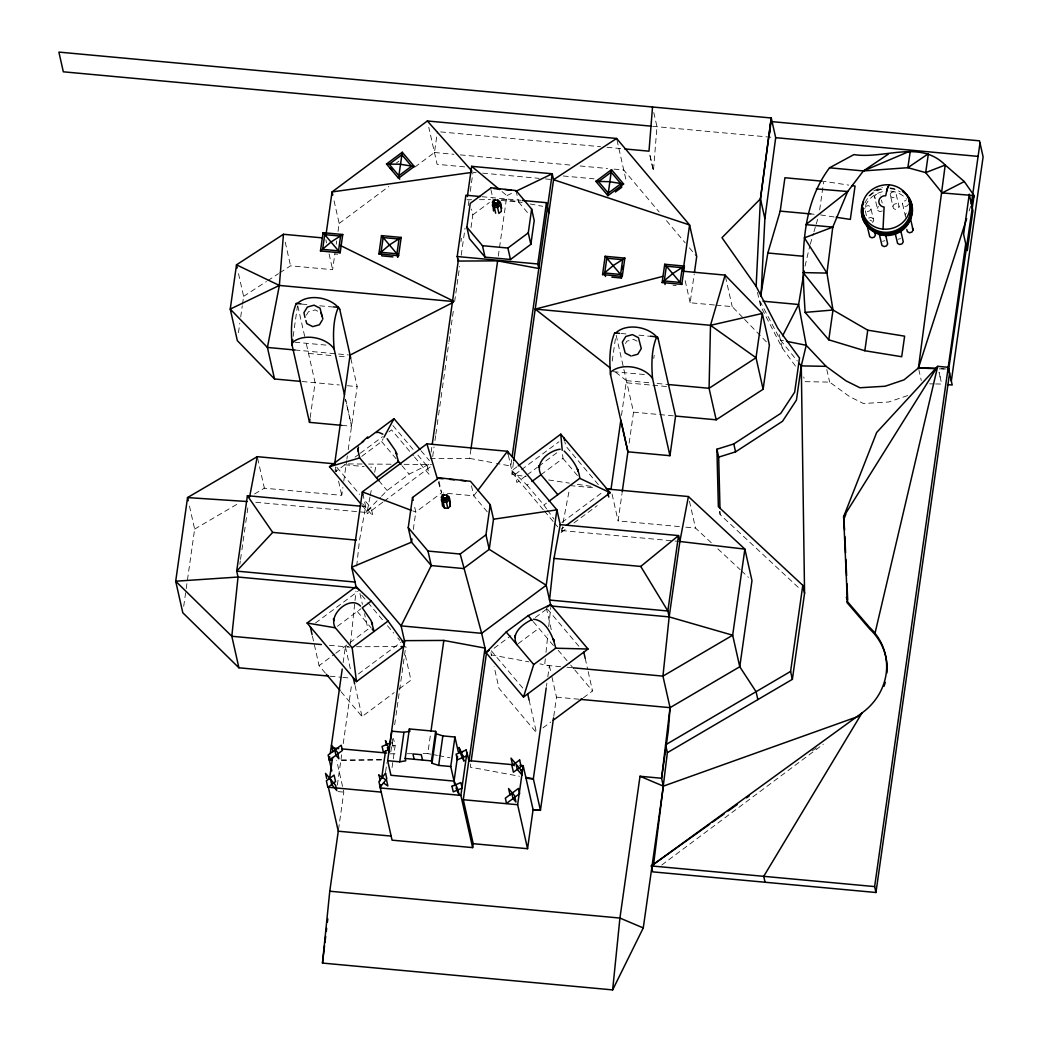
<?xml version="1.0" encoding="UTF-8"?>
<svg xmlns="http://www.w3.org/2000/svg" width="1042" height="1042" viewBox="0 0 1042 1042"><rect width="100%" height="100%" fill="white"/><g stroke="black" fill="none" stroke-linecap="round" stroke-linejoin="round"><path stroke-width="0.75" stroke-dasharray="5 3.75" d="M616.2 335.316L633.523 412.163L629.029 443.879M795.437 366.068L782.216 347.95L760.569 306.048L760.738 302.805M649.895 155.128L653.438 170.888L656.968 126.694L653.777 112.51M350.451 644.008L355.999 591.179M545.318 658.791L544.653 665.187L560.583 666.672M545.995 652.383L547.845 634.773M548.691 626.776L550.71 607.564M356.716 566.04L359.464 540.42L365.69 506.646L362.447 506.347M183.705 606.314L185.984 590.228M186.218 588.613L194.646 529.102L188.967 503.885M238.462 332.724L239.803 323.241M240.702 316.911L242.278 305.84M242.499 304.264L243.62 296.358L237.928 271.141M239.855 564.191L240.311 560.987M240.533 559.385L241.679 551.361M241.9 549.759L244.18 533.712M244.401 532.11L245.547 524.087M245.769 522.485L246.902 514.461M247.136 512.846L248.27 504.836M293.154 336.358L297.426 306.231M310.177 417.608L315.127 382.727L305.658 340.734M279.829 272.783L290.562 265.801L332.619 269.696L334.886 253.74M336.24 244.18L336.696 240.989M338.051 231.415L339.171 223.444L333.492 198.227M254.613 493.921L264.368 488.19L341.763 495.354L342.883 487.474M343.769 481.17L346.673 460.681M346.895 459.105L347.351 455.953M348.236 449.649L357.172 386.621L350.92 358.839M343.118 662.699L345.384 646.769L348.562 646.756M337.348 785.082L341.646 754.799M343.222 743.636L351.805 683.07M338.494 829.64L343.808 792.128L336.696 760.608M414.885 167.072L434.462 152.497L437.419 131.618M413.309 529.479L415.784 512.039L414.156 504.784M385.592 771.94L386.921 762.562M431.141 452.163L431.818 447.344M460.981 241.562L461.437 238.344M390.841 751.777L391.753 745.421M391.974 743.832L393.095 735.886M394.671 724.763L395.804 716.818M396.025 715.229L396.702 710.449M397.158 707.271L405.755 646.561L406.028 647.746M432.69 456.526L434.045 446.94M434.957 440.558L435.634 435.764M435.856 434.175L436.989 426.191M437.21 424.589L438.343 416.605M438.578 415.016L440.831 399.047M441.066 397.445L442.199 389.461M442.42 387.871L444.687 371.903M444.908 370.301L446.041 362.316M446.263 360.727L448.763 343.157M448.985 341.568L449.883 335.172M450.118 333.583L453.739 308.028M454.638 301.646L459.626 266.452M461.215 255.251L465.071 228.068M468.249 205.665L469.369 197.706M470.268 191.337L472.977 172.243L476.207 172.542M392.053 767.511L395.139 745.759L393.485 738.465M471.023 227.547L472.821 214.86L471.531 209.129M423.065 753.627L427.793 753.6L430.724 732.878M430.229 458.597L469.629 458.389L470.997 448.75M498.297 256.137L506.868 195.635L512.716 192.822M511.713 459.613L510.801 466.048L496.552 463.39M470.75 763.994L470.294 767.173L519.476 776.238M513.498 462.374L511.791 474.423L526.197 476.585M546.451 686.352L546.894 683.161M547.805 676.792L549.381 665.63L539.925 663.884M553.771 716.284L556.48 697.15L551.518 675.086M612.227 361.04L615.601 337.256M621.488 415.393L626.411 380.643L615.014 371.694M679.384 526.575L618.114 520.909L621.996 493.53M653.738 358.461L654.194 355.283M714.421 304.993L690.156 302.753L694.219 274.046M819.663 209.924L823.714 181.334L848.774 185.098M805.023 266.166L809.829 245.73M369.975 497.06L367.018 512.56L253.584 502.075M370.262 495.51L371.733 487.76M374.677 472.26L375.563 467.611L370.705 467.155M561.833 531.733L562.745 524.347M563.032 522.797L569.518 488.698M810.285 244.167L813.489 233.317M813.958 231.754L815.782 225.554M816.238 224.004L817.618 219.341M969.112 210.966L970.61 206.355M361.73 456.37L381.646 441.548L383.182 438.695M306.374 315.166L308.445 311.766L315.114 309.891L318.696 311.714M625.474 343.469L626.854 341.203L633.523 339.34L637.105 341.164M866.397 215.655L864.73 208.257L865.954 206.264L868.299 205.6L870.409 206.668L871.034 208.843L873.704 220.67L872.48 222.662M882.3 210.953L879.943 211.604L877.833 210.536L874.551 196.547L875.762 194.541L878.119 193.877L880.229 194.958M871.034 208.843L869.823 210.849L867.465 211.5L865.355 210.432L864.73 208.257M877.208 208.361L878.432 206.368M890.155 194.45L891.366 192.457L893.723 191.793L895.833 192.861L899.129 206.863L897.904 208.869L895.547 209.52L893.45 208.452L890.155 194.45L890.78 196.625L892.89 197.706L895.247 197.042L896.459 195.036M892.812 206.277L894.036 204.271L896.394 203.62L898.491 204.688L899.129 206.863M905.693 217.218L902.398 203.229L903.622 201.223L905.98 200.559M908.715 203.802L907.491 205.808L905.133 206.472L903.023 205.391L902.398 203.229M905.068 215.043L906.279 213.05M476.65 491.993L473.758 495.81L443.176 492.983M361.756 504.966L366.966 511.14L380.421 497.386M381.541 496.239L387.142 490.495L409.128 474.136L430.072 463.794M661.774 865.029L823.349 744.183M396.351 163.06L398.904 161.158M339.171 223.444L388.77 186.505M472.821 214.86L489.375 202.539M355.088 457.112L359.008 454.195M360.311 453.231L382.479 436.715M389.005 431.857L391.61 429.916L413.479 455.836M366.966 511.14L371.173 508.001L363.892 499.365M414.521 457.06L429.083 474.344L427.259 466.243L430.424 463.898M382.779 502.205L367.292 513.745L363.033 494.833M384.068 501.254L430.541 466.647M438.956 481.235L441.574 492.84L415.784 512.039L412.814 510.919M525.91 475.816L516.897 482.524L515.074 474.423L511.843 470.606L517.001 466.764M315.479 623.012L357.966 591.374M515.074 474.423L520.218 470.593M521.508 469.629L558.851 441.834M527.2 474.852L537.503 467.181M538.779 466.23L558.095 451.85M337.439 626.294L360.975 608.723M511.843 470.606L527.044 485.103L530.678 482.407M540.98 474.722L562.94 458.376L562.367 451.928M325.365 673.119L319.073 665.656L334.534 654.155M335.811 653.204L348.692 643.604M349.982 642.654L368.008 629.225L364.505 613.699M527.044 485.103L543.885 505.057L546.451 503.156M358.422 673.94L400.923 642.289M561.885 522.472L603.097 491.798M561.247 529.167L563.826 527.252M561.13 532.488L567.577 527.695M574.012 522.902L597.183 505.644M341.073 691.745L362.03 716.583L394.215 692.617M399.373 688.775L410.965 680.152L405.012 653.751M494.077 648.241L510.867 635.75M535.38 617.489L548.287 607.877M518.2 643.669L538.857 628.274M542.973 727.876L550.801 722.041M583.416 697.762L592.546 690.963L588.001 670.788M812.395 750.735L816.342 747.909M243.62 296.358L266.413 281.509M267.755 280.637L278.488 273.655M194.646 529.102L239.269 502.921M907.634 395.582L888.696 401.991L863.466 403.514L849.621 396.637L829.64 382.101L804.828 381.672L803.76 376.943M868.611 218.078L870.969 217.426L873.079 218.494L873.704 220.67M882.574 241.34L884.932 240.676M898.191 239.243L900.535 238.592M341.529 760.53L381.685 759.865M466.907 199.751L471.635 199.725M479.515 199.686L490.548 199.621M501.58 199.569L506.308 199.543L522.159 202.487M389.968 753.809L397.849 753.77M407.305 753.718L412.033 753.692M356.507 646.73L397.81 646.587M341.372 759.892L381.659 759.748M362.108 464.016L345.97 463.911L335.524 471.674L334.612 467.637M368.568 464.068L391.18 464.224M404.101 464.315L431.557 464.511M929.581 383.847L934.127 383.925M935.638 383.951L941.707 384.055L939.155 372.736M939.129 368.855L945.485 369.128M652.644 126.303L774.063 137.531M440.649 131.917L600.544 146.701M607.004 147.3L623.155 148.798M434.462 152.497L453.869 154.294M460.343 154.893L571.967 165.209M580.055 165.965L607.564 168.504M614.025 169.104L623.741 170.002L659.182 212.008M464.628 166.863L437.119 164.323L428.77 127.28M563.305 175.994L594.044 178.833M482.654 173.141L539.053 178.351M545.5 178.95L550.332 179.393M810.897 213.949L814.141 214.248M482.003 196.704L520.687 200.285M501.137 200.429L518.616 202.044L529.023 214.365M334.547 253.948L337.712 254.248M673.015 285.248L676.193 285.547M716.036 305.15L732.213 306.648L743.48 318.253M301.906 304.147L309.2 304.642M319.699 305.788L332.632 306.986M621.136 333.492L625.981 333.935M638.928 335.133L649.413 336.279M941.16 368.581L948.676 369.272M294.873 342.219L328.829 345.358M613.269 371.668L645.61 374.651M294.964 349.995L348.445 354.944M626.411 380.643L650.677 382.883M657.15 383.482L668.469 384.537M308.51 353.407L332.776 355.648M339.249 356.247L347.338 357.002M626.919 382.844L651.172 385.097M652.787 385.24L667.349 386.595M302.076 381.515L339.34 384.967M347.455 385.709L357.172 386.621M633.523 412.163L673.953 415.901M341.854 425.357L351.558 426.256L345.514 399.425M344.772 464.758L364.218 466.555M570.104 485.598L594.409 487.851M685.831 527.174L695.509 528.06L711.973 543.403M561.56 530.547L673.379 540.889M674.995 541.045L679.866 541.488M329.389 645.285L350.112 647.199M566.978 667.258L571.771 667.701M330.093 676.219L341.281 677.261M342.883 677.404L350.88 678.147M556.48 697.15L578.883 699.221M392.222 745.486L395.139 745.759M337.921 791.594L343.808 792.128M820.549 214.926L834.655 217.049M548.6 479.971L569.401 483.11M577.398 484.309L591.804 486.484M491.069 654.884L528.893 661.852M530.078 203.958L542.739 206.329M469.629 458.389L494.963 463.104M427.793 753.6L430.958 754.187M432.547 754.486L437.288 755.372M438.877 755.671L449.962 757.729M759.813 300.917L780.445 340.07L783.48 340.682M870.018 220.083L872.128 221.151M502.01 191.598L506.868 195.635M719.436 511.453L720.139 514.605L799.813 588.795M717.86 548.873L740.211 569.687M741.383 570.782L748.443 577.359M744.6 319.425L769.387 344.98M666.476 220.67L685.232 242.903M689.413 247.853L696.707 256.501M598.303 484.595L565.819 446.093L564.907 442.042M562.94 458.376L578.779 477.158M543.299 509.759L512.404 473.146L508.144 454.234M544.328 510.984L553.589 521.964M554.618 523.188L557.704 526.848M487.265 511.83L473.758 495.81L471.14 484.204M421.072 450.769L429.395 460.642M392.912 425.527L413.726 450.196M417.894 455.133L427.259 466.243M547.363 608.971L579.639 647.225M558.186 650.247L569.648 663.819M570.677 665.057L573.803 668.756M574.845 669.993L592.546 690.963M381.619 441.574L396.403 459.092M402.004 465.683L409.128 474.136M533.283 621.657L553.693 645.871M378.819 480.636L387.142 490.495M336.827 467.285L359.724 494.429M491.277 650.729L523.54 688.983M362.59 503.768L372.997 516.103L371.173 508.001M361.756 595.256L366.901 601.364M367.93 602.576L383.378 620.889M387.494 625.773L393.668 633.093M397.783 637.978L399.841 640.413M357.315 611.498L371.16 627.909M780.445 340.07L797.312 360.988M543.885 505.057L546.62 508.861M547.532 510.137L553.94 519.02M438.356 482.12L441.574 492.84M874.551 196.547L875.176 198.722M939.037 372.241L940.822 380.122M782.216 347.95L779.195 334.547M881.519 200.077L882.183 203.034M918.797 369.532L921.284 380.564M826.801 369.493L829.64 382.101M757.495 292.411L760.569 306.048M725.466 276.69L732.213 306.648M685.18 280.689L690.156 302.753M650.052 155.87L653.438 170.888M616.994 140.045L626.398 181.816M689.465 501.267L695.509 528.06M612.071 494.116L618.114 520.909M516.037 190.582L518.616 202.044M490.925 189.657L492.866 198.254M585.2 658.362L587.649 669.238M546.321 607.733L551.57 631.022M549.381 665.63L551.153 673.51M529.115 700.133L536.448 732.734L498.988 688.306L494.09 666.567M490.938 652.605L491.642 655.705M325.872 239.751L326.589 242.903M329.077 253.935L332.619 269.696M345.553 399.216L351.597 426.009M285.234 242.161L290.562 265.801M335.368 466.985L336.436 471.713M338.572 481.17L341.763 495.354M297.804 305.879L305.306 339.145M359.946 593.523L362.408 604.386M392.157 742.256L393.42 747.817M355.022 685.532L362.03 716.583M345.384 646.769L351.063 671.986M312.418 636.167L319.073 665.656M257.621 458.246L264.368 488.19M720.061 511.414L720.139 514.605M865.537 205.43A23.953 22.156 -12.7 0 1 884.489 191.324M890.715 191.142A23.953 22.156 -12.7 0 1 906.527 199.165M868.924 195.961A23.953 22.156 -12.7 0 1 883.759 188.12M889.998 187.925A23.953 22.156 -12.7 0 1 896.016 189.253M864.977 202.943A23.953 22.156 -12.7 0 1 883.929 188.823M890.155 188.641A23.953 22.156 -12.7 0 1 900.301 191.897M873.73 190.96A25.542 23.64 -12.7 0 1 882.405 187.599"/><path stroke-width="1.5" d="M883.017 229.11L884.111 207.045A6.096 5.64 -12.7 0 1 878.888 200.845A6.096 5.64 -12.7 0 1 885.7 195.766L887.224 188.771L889.295 184.825A23.953 22.156 -12.7 0 1 908.911 212.972A23.953 22.156 -12.7 0 1 875.111 227.026A23.953 22.156 -12.7 0 1 867.231 194.007C872.61 187.599 880.985 184.226 889.295 184.825M292.19 345.514L292.698 339.523M610.586 374.964L610.651 372.137C621.761 362.356 644.216 366.458 652.526 378.376L669.954 455.693L627.909 451.811L610.482 374.482C609.362 360.727 609.27 345.723 614.663 332.893L619.521 333.336M326.198 233.382L332.072 191.923L427.35 120.976L616.63 138.469L689.596 224.981L683.044 271.233L725.102 275.114L710.501 325.312L709.068 388.288L716.18 419.809L675.568 416.058L658.153 338.728L657.502 337.022L650.247 336.175M653.451 865.498L667.375 752.676L792.376 679.332L804.567 593.224L802.796 585.343L718.368 506.725L716.909 449.232L733.802 443.944L780.745 413.4L794.668 392.17L799.501 358.018L777.775 328.243L756.14 286.342L760.452 198.84L771.249 117.98L58.886 52.1L63.328 71.807L651.029 126.147M761.129 294.704L764.88 218.546L775.691 137.674L771.249 117.98L760.452 198.84L764.88 218.546M607.369 489.05L688.397 496.539L679.866 541.488L669.172 616.903L662.946 676.128L670.058 707.661L668.3 730.898L661.579 778.257L663.363 786.137L643.266 927.94L612.644 989.9L322.473 963.068L329.767 891.223L338.272 831.203L328.36 787.231L381.112 792.102M652.526 107L648.997 151.181L624.77 148.941M300.448 381.372L274.528 378.975L267.416 347.442L279.36 285.443L283.45 234.281L322.278 237.876M446.705 495.093L447.331 497.881L442.72 497.646L442.082 494.846L447.174 495.067L449.258 497.321L450.313 506.256L447.813 508.275L444.582 508.105L442.498 505.852L441.456 496.917L443.944 494.898M442.394 496.826L442.186 498.988L443.684 500.603L445.989 500.72L447.773 499.274L447.982 497.112L446.484 495.497M443.293 496.982L444.126 499.405L445.598 499.47L446.875 497.164M450.313 506.256L449.258 497.321M493.582 210.979L492.527 202.044L495.015 200.025M493.465 201.966L493.27 204.128L494.755 205.743L497.073 205.86L498.858 204.414L499.066 202.252L497.568 200.637M494.377 202.122L495.197 204.532L496.682 204.61L497.946 202.304M500.056 205.469L497.568 207.488L498.897 213.402L501.384 211.383L500.342 202.448L498.258 200.194L493.166 199.986L493.791 202.786L498.415 203.021L497.776 200.22M769.725 133.376L771.249 117.98M612.644 989.9L619.925 918.054L640.022 776.264L661.579 778.257L670.058 707.661L739.768 666.75L751.972 580.641L744.874 549.121L688.397 496.539M328.49 676.076L238.918 667.792L182.793 612.748L175.694 581.228L238.032 577.034L356.338 587.975L351.675 567.278L362.356 491.876L426.894 443.827L507.48 451.277L556.897 509.864L560.231 524.634L553.992 558.408L549.538 600.049L667.844 610.99L669.172 616.903L732.669 635.216L739.768 666.75L756.075 691.706L757.847 699.586M804.229 270.959L798.615 304.498L806.221 345.293L826.085 366.341L846.065 380.877L859.911 387.754L885.14 386.23L904.078 379.822L918.445 367.956L945.211 165.04C920.047 139.42 884.541 159.361 853.88 154.607L829.536 167.801C798.511 209.129 802.106 263.691 805.127 312.392L828.768 339.822L864.834 350.737L901.708 356.729L904.625 336.162L867.752 330.171L833.001 310.008L803.121 272.6L826.957 273.095L833.001 310.008L828.768 339.822M607.929 195.649L611.511 169.677L623.598 183.991L607.929 195.649L595.855 181.334L611.511 169.677M398.5 178.221L402.277 152.262L414.273 166.486L398.5 178.221L386.517 164.011L402.277 152.262M322.473 963.068L324.557 945.693M324.948 942.541L325.703 936.224M326.276 931.483L326.654 928.331M327.422 922.014L327.8 918.849M360.832 506.204L247.397 495.705L236.703 571.12L238.032 577.034L231.819 636.271L238.918 667.792M320.467 250.979L323.059 232.679L342.753 234.502L340.161 252.789L320.467 250.979L331.395 241.744L342.753 234.502M341.854 425.357L309.5 422.362L309.956 419.197M334.664 463.833L350.073 355.088L453.205 302.375M378.897 253.909L381.489 235.609L401.183 237.433L398.591 255.733L378.897 253.909L389.812 244.688L401.183 237.433M398.148 254.378L397.731 257.335L397.197 254.964M331.825 770.963L329.337 759.931L329.793 756.739M330.249 753.561L342.219 669.081M329.467 779.416L332.567 757.534M438.408 477.718L470.489 481.3L490.235 504.706L493.504 519.216L489.232 549.342L463.456 568.541L431.258 565.572L411.512 542.166L408.243 527.643L412.515 497.516L437.015 479.281M411.968 538.988L411.512 542.166L351.675 567.278L401.092 625.877L404.765 642.133M513.589 764.776L468.822 760.634L463.286 799.709L473.198 843.681L472.638 847.615L392.066 840.165L380.291 787.947L380.747 784.769M381.646 778.4L385.488 751.321M522.289 200.429L546.464 202.669L537.776 263.978L538.805 268.51L497.62 260.852L458.22 261.06L457.204 256.527L465.891 195.219L480.388 196.56M389.747 744.248L404.426 640.648L443.827 640.439L485.012 648.098L468.965 761.272L466.972 752.402L460.877 795.411L472.638 847.615M432.274 444.126L458.48 259.237M467.363 196.573L471.648 166.329L552.234 173.78L553.562 179.693L513.719 460.785M387.663 760.699L391.844 731.184L403.944 732.292L409.897 731.302L409.363 728.944L435.647 731.367L436.181 733.737L432 763.252L438.669 765.414L450.756 766.534L454.038 781.109L390.945 775.274L387.663 760.699L399.75 761.819L405.716 760.829L405.182 758.459L409.363 728.944M490.691 187.742L516.037 190.582L531.641 209.064L534.22 220.539L530.847 244.336L510.476 259.497L485.051 257.153L469.447 238.657L466.868 227.195L470.242 203.385L490.6 188.224M399.75 761.819L403.944 732.292M430.958 731.289L443.827 640.439M470.997 448.75L497.62 260.852M432 763.252L431.466 760.894L435.647 731.367M438.669 765.414L442.85 735.899L436.181 733.737M450.756 766.534L454.937 737.02L442.85 735.899M530.847 244.336L528.268 232.874L531.641 209.064M669.172 616.903L550.879 605.962L546.216 585.265L489.232 549.342L485.963 534.833L490.235 504.706M454.038 781.109L457.568 756.258M512.169 456.409L552.234 173.78L515.647 191.415M471.205 760.803L486.34 654.011L481.678 633.328L460.186 554.031L485.963 534.833M473.198 843.681L527.552 848.709L517.64 804.724L523.175 765.662L519.984 765.362M602.563 274.593L605.155 256.293L624.848 258.116L622.256 276.417L602.563 274.593L613.477 265.371L624.848 258.116M523.175 765.662L533.087 809.634L540.446 810.324L533.348 778.791L546.216 687.941M527.552 848.709L533.087 809.634L540.446 810.311L553.549 717.873M611.862 277.133L621.397 278.019L622.022 273.59M622.647 269.162L623.064 266.205M622.204 491.98L627.922 451.668L620.824 420.134L611.003 489.388L606.21 488.659M662.126 282.564L664.718 264.264L684.399 266.088L681.807 284.388L662.126 282.564L673.041 273.343L684.399 266.088M694.441 272.457L696.707 256.501L689.596 224.981L553.562 179.693L616.63 138.469M669.954 455.693L675.568 416.058M760.621 296.123L767.837 252.998L780.197 211.109L784.926 177.739L822.099 181.178M716.18 419.809L763.122 389.252L769.387 344.98L762.288 313.447L725.102 275.114M786.502 341.294L806.221 345.293L801.285 365.898L796.44 400.063L782.516 421.281L735.574 451.837L718.693 457.125L719.983 508.222M792.376 679.332L790.591 671.439L802.796 585.343M864.834 350.737L867.752 330.171M847.146 601.299L847.589 603.266L847.146 601.299L869.432 627.219A61.556 56.945 -12.7 0 1 861.994 712.962L651.328 865.941L652.657 871.854L875.957 892.499L874.629 886.586L965.726 243.763M971.378 203.841L979.988 143.001M875.957 892.499L949.562 373.205L948.22 367.305L937.709 366.328L876.674 432.482L843.629 516.741L847.393 601.312M951.333 381.098L983.114 156.86L979.506 140.826L772.07 121.654M948.676 369.272L974.088 195.583L964.293 181.555L945.211 165.04L925.7 172.607L907.842 167.697L863.388 170.94L829.536 167.801M249.611 496.969L257.27 456.67L335.055 463.859M875.006 633.236L937.709 366.328L843.616 516.741L844.58 530.104M886.56 191.441L887.901 186.909M523.501 697.059L533.699 664.575L555.673 648.215L588.014 649.023L550.541 604.594L528.19 615.627L506.204 631.986L486.028 652.631L523.501 697.059L588.014 649.023M935.937 368.712L918.445 367.956L966.637 218.664M971.6 203.281L974.088 195.583M358.5 447.135L357.823 449.415L359.659 457.92L379.001 480.844M844.072 518.721L845.843 514.201M782.62 335.798L798.615 304.498L763.044 301.216M383.964 437.262L394.006 418.689L420.03 449.532M861.994 712.962L763.721 876.335L765.062 882.235M322.173 320.22L319.412 324.765L312.743 326.628L306.778 323.593L305.879 320.506M910.434 218.299L913.092 230.113L911.867 232.119L909.523 232.77L907.413 231.702L906.787 229.527M301.112 303.899L296.267 303.443C290.874 316.273 290.965 331.291 292.073 345.045L309.5 422.362M350.776 358.24L339.744 309.292L338.311 307.338C332.919 320.168 333.023 335.172 334.13 348.927L344.446 394.697M656.721 336.774C651.328 349.604 651.419 364.622 652.526 378.376M477.614 490.73L507.48 451.277L508.144 454.234M888.24 154.19L863.388 170.94L847.693 191.52L805.857 224.629L832.779 227.117L847.693 191.52L816.342 188.889M297.869 303.053C308.979 293.271 331.434 297.387 339.744 309.292M292.255 342.701C303.352 332.919 325.82 337.022 334.13 348.927M616.265 332.502C627.375 322.72 649.83 326.823 658.153 338.728M356.247 540.121L272.704 532.397L236.703 571.12L355.009 582.061M760.452 198.84L721.976 237.693L756.14 286.342M362.095 442.003L367.748 436.898M553.992 558.408L640.752 566.431L678.524 535.575L679.866 541.488L744.874 549.121L732.669 635.216L662.946 676.128L573.374 667.844M441.17 499.939L443.254 502.192L446.484 502.361L448.972 500.342M466.868 227.195L482.459 245.678L507.897 248.035L528.268 232.874M615.392 191.989L621.709 187.286L621.175 184.916M360.714 503.742L329.493 466.712L363.71 441.248M367.618 438.33L394.006 418.689M376.475 477.848L398.435 461.502L395.348 450.548L387.129 438.682M404.14 646.118L356.494 681.598L307.103 623.025L356.025 586.594L371.226 601.091L388.067 621.045L404.517 643.891M518.291 465.813L560.778 434.175L610.182 492.736L566.405 525.337M362.251 607.773L371.226 601.091M531.876 481.508L541.15 474.605M356.494 681.598L352.17 647.772L388.067 621.045M549.004 501.241L579.769 478.33L610.182 492.736M334.769 750.058L335.941 755.281L329.324 760.204L328.152 754.994L341.255 745.225L342.44 750.435L337.243 754.304M486.028 652.631L489.18 650.286M547.376 606.952L550.541 604.594M330.509 779.273L331.695 784.496L327.826 787.361L326.367 780.849L334.078 775.105L335.55 781.617L332.971 783.532M553.211 720.256L582.1 698.739M511.83 793.366L513.003 798.576L506.516 803.408L505.344 798.198L518.46 788.429L519.632 793.639L514.11 797.755M709.667 824.209L651.328 865.928L874.629 886.586M712.298 822.32L724.151 813.841M728.111 811.015L737.332 804.424M746.541 797.833L749.185 795.945M283.45 234.281L236.508 264.837L230.243 309.109L237.342 340.643L274.528 378.975M257.27 456.67L187.547 497.581L175.694 581.228L231.819 636.271L321.392 644.542M790.591 671.439L665.604 744.796L667.375 752.676M863.388 170.94L910.317 150.973L907.842 167.697L928.37 153.721L925.7 172.607L942.111 192.926L964.293 181.555M530.99 620.055C522.329 624.445 510.463 633.562 516.91 644.633M453.036 301.503L279.36 285.443L230.243 309.109L267.416 347.442L294.964 349.995M390.906 742.777L382.075 746.45L383.339 752.011L388.379 749.914M451.694 786.41L460.877 782.581L462.14 788.156L453.244 791.855L451.981 786.293M859.376 716.036L663.363 786.137L640.022 776.264M329.493 466.712L359.659 457.92M632.494 355.7L637.821 354.202L641.286 348.536L638.433 337.647L632.468 334.612L625.799 336.475L622.335 342.154L625.187 353.03L631.152 356.064M609.948 367.722L535.223 309.096L662.608 276.469M535.223 309.096L710.501 325.312L762.288 313.447L756.01 357.732L763.122 389.252M493.504 519.216L556.897 509.864L546.216 585.265L481.678 633.328L401.092 625.877L431.258 565.572L427.988 551.062L408.243 527.643M471.375 172.464L332.072 191.923L332.789 195.075M805.127 312.392L833.001 310.008M376.292 432.508L378.285 432.404M533.543 619.222C546.282 620.264 553.38 637.027 555.673 648.215M560.179 449.219C549.251 450.574 534.181 462.309 540.98 474.722L557.796 494.663M400.988 646.574L404.166 646.561M329.337 759.931L332.229 759.918M386.517 164.011L400.167 164.258L414.273 166.486M799.292 363.45L801.285 365.898L826.085 366.341M918.445 367.956L936.641 368.269M595.855 181.334L609.505 181.686L623.598 183.991M492.241 205.066L494.325 207.332L497.568 207.488M247.11 501.515L187.547 497.581L188.263 500.733M942.111 192.926L972.486 195.453M775.691 137.674L978.256 156.404M780.197 211.109L810.897 213.949M493.791 188.524L500.147 189.11M504.914 189.553L511.27 190.139M767.837 252.998L803.395 256.28M457.204 256.527L537.776 263.978M392.964 256.892L381.854 255.863L381.32 253.493M333.466 306.882L338.311 307.338M947.712 384.615L952.219 385.032L948.22 367.305M668.469 384.537L709.068 388.288L756.01 357.732L710.501 325.312M438.291 478.33L443.124 478.773M449.571 479.372L454.39 479.815M460.838 480.414L465.657 480.857M560.231 524.634L678.524 535.575L667.844 610.99L640.752 566.431M427.988 551.062L460.186 554.031M580.472 699.377L670.058 707.661M462.596 751.998L458.233 751.595L454.937 737.02M333.896 748.156L338.689 748.599M341.893 748.898L386.647 753.04M405.182 758.459L431.466 760.894M380.291 787.947L460.877 795.411M463.286 799.709L517.64 804.724M338.272 831.203L391.024 836.075M329.767 891.223L619.925 918.054L643.266 927.94M378.858 432.404L382.844 434.175M525.976 778.113L533.413 779.116M851.913 185.567L855.052 186.036L850.324 219.406L836.218 217.283M307.103 623.025L335.342 627.818L352.17 647.772M525.819 777.41L533.348 778.791M614.663 332.893L615.457 333.14M296.267 303.443L297.048 303.691M411.329 510.359L362.356 491.876L363.033 494.833M279.36 285.443L236.508 264.837L237.224 267.989M340.031 245.3L453.192 300.93M879.318 233.682L881.428 234.763M378.728 774.987L386.621 780.393L387.871 785.968L383.482 782.959M471.648 166.329L499.574 189.579M564.165 450.991C571.576 458.493 578.74 467.389 579.756 478.317M360.545 606.066C349.995 594.708 327.37 614.936 335.355 627.844M664.718 264.264L681.807 284.388M605.155 256.293L622.256 276.417M381.489 235.609L398.591 255.733M323.059 232.679L340.161 252.789M427.35 120.976L471.922 171.044M847.589 603.266L869.875 629.199A61.556 56.945 -12.7 0 1 886.898 672.989M389.995 167.788L391.935 170.08M397.927 460.864L400.988 464.485M528.19 615.627L532.358 620.563M506.204 631.986L533.725 664.562M515.074 762.939L511.023 758.133L512.195 763.343L514.227 765.753M356.025 586.594L359.256 590.41M402.199 641.338L403.814 643.253M372.15 629.081L374.13 631.426L371.043 620.472L362.824 608.606M513.003 798.576L515.959 802.079L514.501 795.567L508.587 788.56L510.059 795.072M326.406 674.356L340.031 690.507M335.941 755.281L338.897 758.771L337.426 752.272L331.525 745.264L332.997 751.777M331.695 784.496L336.761 790.5L335.589 785.29L325.547 773.385L326.719 778.595M247.397 495.705L272.704 532.397M462.843 755.854L459.04 747.414L460.303 752.975M460.825 754.161L463.977 761.155L462.713 755.58M455.979 787.973L459.105 794.916L457.842 789.341L453.687 780.08L454.937 785.655M385.436 740.601L389.226 749.042M387.337 747.609L389.434 752.272M426.894 443.827L437.445 479.046M912.466 227.938L913.092 230.113M874.785 232.978L875.423 235.153L874.199 237.159L871.841 237.81L869.744 236.742L866.775 224.225M321.092 312.926L321.978 316.013M900.939 231.493L903.271 241.835L902.059 243.841L899.702 244.492L897.592 243.424L895.299 233.864M885.674 235.049L887.667 243.919L886.455 245.925L884.098 246.576L881.988 245.508L879.357 234.463M733.802 443.944L735.574 451.837M716.909 449.232L718.693 457.125M664.549 282.148L665.07 284.518M620.863 275.648L621.397 278.019M604.985 274.176L605.519 276.547M546.464 202.669L548.821 213.115M607.864 492.97L608.775 497.021M563.996 437.992L564.608 440.701M500.342 202.448L501.671 208.361M507.897 248.035L510.476 259.497M494.325 207.332L495.666 213.232M492.527 202.044L493.53 206.485M583.794 652.162L585.2 658.362M482.459 245.678L485.051 257.153M527.708 693.92L529.115 700.133M399.138 176.893L399.672 179.263M446.484 502.361L447.813 508.275M443.254 502.192L444.582 508.105M441.456 496.917L442.446 501.345M412.515 497.516L413.166 500.421M422.492 760.061L421.294 754.708L412.945 753.926L414.143 759.292M322.877 319.086L320.024 308.198L314.046 305.163L307.39 307.038L303.925 312.704L304.993 317.432M385.553 740.875L386.504 745.056M378.988 775.17L380.239 780.732M353.277 677.769L354.671 683.982M310.321 626.854L312.079 634.617M560.778 434.175L562.224 450.313M844.867 536.604L845.596 552.872M845.883 559.372L846.612 575.64M846.977 583.767L847.693 600.036M801.285 365.898L804.567 593.224M885.257 682.328A61.556 56.945 -12.7 0 1 884.046 686.261M911.242 209.663A23.953 22.156 -12.7 0 1 911.242 215.46M910.982 216.905A23.953 22.156 -12.7 0 1 891.444 235.101A23.953 22.156 -12.7 0 1 866.892 225.02M908.911 200.898A23.953 22.156 -12.7 0 1 889.946 232.027A23.953 22.156 -12.7 0 1 863.193 207.879M910.682 207.163A23.953 22.156 -12.7 0 1 910.825 211.526M910.421 214.405A23.953 22.156 -12.7 0 1 909.601 217.257M867.165 223.743A23.953 22.156 -12.7 0 1 865.602 221.256M864.404 218.612A23.953 22.156 -12.7 0 1 863.597 215.824M902.372 190.79A25.542 23.64 -12.7 0 1 908.311 222.167A25.542 23.64 -12.7 0 1 875.085 231.467A25.542 23.64 -12.7 0 1 863.349 201.705M902.528 191.494A25.542 23.64 -12.7 0 1 908.481 222.871A25.542 23.64 -12.7 0 1 875.241 232.171A25.542 23.64 -12.7 0 1 863.505 202.409M333.583 618.688L333.74 620.654L333.583 618.688M515.139 635.477L515.295 637.443L515.139 635.477M539.222 465.579L539.365 467.545L539.222 465.579M357.888 448.763L358.044 450.73L357.888 448.763M832.779 227.117L826.957 273.095L804.372 237.863L832.779 227.117M324.713 234.619L322.629 249.377L338.507 250.848L340.604 236.091L324.713 234.619M383.143 237.563L381.046 252.32L396.937 253.779L399.021 239.022L383.143 237.563M606.809 258.247L604.712 273.004L620.589 274.463L622.686 259.705L606.809 258.247M666.372 266.218L664.275 280.975L680.152 282.434L682.249 267.69L666.372 266.218M969.255 194.372L963.589 234.281L967.276 250.64L972.928 210.718L969.255 194.372M385.553 773.255L378.91 781.513L380.161 787.088L386.816 778.83L385.553 773.255M401.912 154.776L389.2 164.245L398.865 175.707L411.59 166.238L401.912 154.776M611.172 172.19L598.538 181.595L608.281 193.135L620.902 183.731L611.172 172.19M519.658 759.983L511.935 765.727L513.406 772.226L521.117 766.482L519.658 759.983M466.191 750.006L456.122 754.2L457.373 759.774L467.454 755.58L466.191 750.006M846.508 597.379L846.951 599.345L846.508 597.379M521.065 770.038L516.09 764.151L517.262 769.361L522.237 775.248L521.065 770.038M577.685 469.799L577.385 469.108L578.141 471.127L577.685 469.799M553.615 639.697L553.302 639.007L554.057 641.025L553.615 639.697M396.364 452.983L396.064 452.293L396.807 454.312L396.364 452.983M372.059 622.908L371.76 622.217L372.502 624.236L372.059 622.908"/></g></svg>
